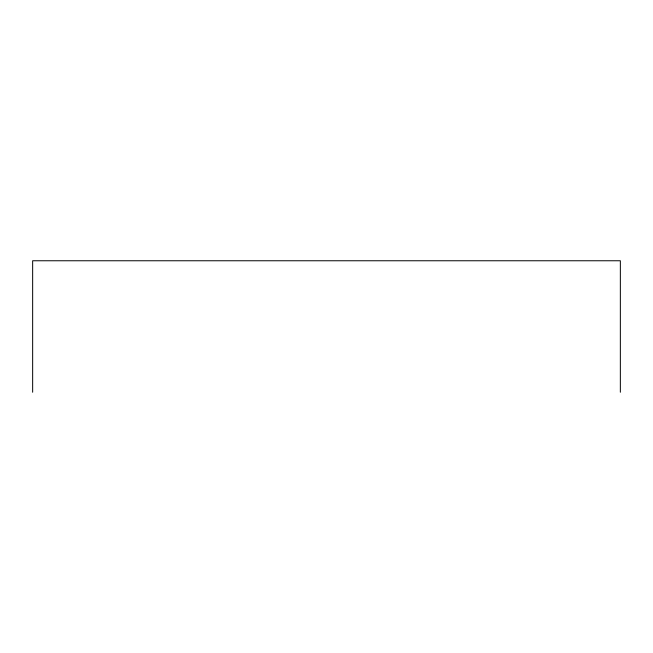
<?xml version="1.0" encoding="UTF-8"?>
<svg xmlns="http://www.w3.org/2000/svg" width="653" height="653" viewBox="0 0 653 653"><rect width="100%" height="100%" fill="white"/><g stroke="black" fill="none" stroke-linecap="round" stroke-linejoin="round"><path stroke-width="0.98" d="M620.35 392.241L620.35 260.759L32.65 260.759L32.65 392.241"/></g></svg>
